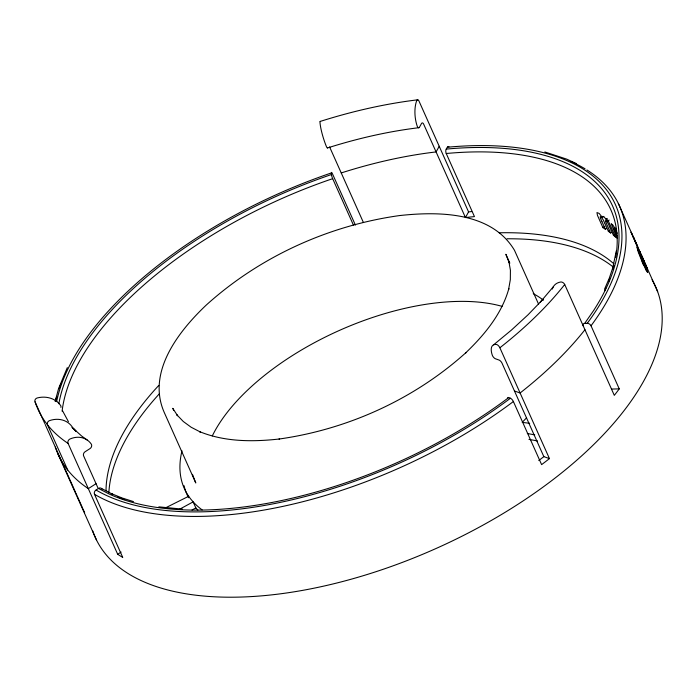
<?xml version="1.0" encoding="UTF-8"?>
<svg xmlns="http://www.w3.org/2000/svg" width="697" height="697" viewBox="0 0 697 697"><rect width="100%" height="100%" fill="white"/><g stroke="black" fill="none" stroke-linecap="round" stroke-linejoin="round"><path stroke-width="1.05" d="M612.654 268.397L616.296 250.885M55.168 401.376L58.574 388.551L67.313 367.598M612.916 267.395L609.283 278.164L604.56 289.133M439.215 146.292L436.087 151.929A297.453 144.662 -24.1 0 0 341.242 172.943M465.448 217.551L468.567 211.914L418.984 101.065A3.163 1.499 83.4 0 0 416.658 100.777A22.147 10.516 83.4 0 0 417.163 126.044A3.163 1.499 83.4 0 0 419.507 127.133L421.502 123.526A3.163 1.499 83.4 0 1 423.671 124.171L465.448 217.551A297.453 144.662 -24.1 0 1 474.457 216.61L446.237 153.506A3.163 1.586 84.6 0 1 446.246 149.097L447.378 147.198A3.163 1.586 84.6 0 1 448.999 146.884M583.241 325.961A3.163 2.091 36.6 0 1 584.705 323.373L593.556 310.635A300.634 146.204 -24.1 0 0 446.237 149.106M553.218 286.894L540.245 302.202L542.989 299.301L528.056 314.774L511.52 330.003L493.572 344.849M101.971 489.059A3.163 2.614 -59.6 0 0 98.434 488.44L95.907 490.122A3.163 2.614 -59.6 0 0 94.513 494.321L122.742 557.426A306.941 149.28 -24.1 0 1 117.68 554.263L68.097 443.423A306.941 149.28 -24.1 0 1 35.059 401.838A3.163 2.762 -18.2 0 1 37.35 397.926A22.147 19.333 -18.2 0 1 60.552 405.41A3.163 2.762 -18.2 0 1 60.918 407.44M603.768 216.436L602.295 217.351L599.132 213.404L596.954 212.559L597.46 215.347L602.914 227.631L604.83 226.377M96.047 483.692L88.319 488.641A306.941 149.28 -24.1 0 1 55.29 447.056M602.914 227.631L605.362 229.217L606.329 228.599M117.68 554.263L121.112 552.068M604.918 223.624L608.359 231.299L609.823 230.393M608.359 231.299L610.624 232.998L611.609 232.397M608.263 220.644L607.261 221.237L606.259 218.997L607.261 218.405M609.875 227.318L613.421 235.246L614.423 234.654M606.259 218.997L608.176 220.661L609.187 220.078M613.421 235.246L615.512 237.05L616.523 236.466M179.756 509.15L193.139 501.866A205.685 100.028 -24.1 0 0 202.13 509.882M192.023 510.004L195.848 507.921A205.685 100.028 -24.1 0 0 197.887 510.047M617.185 238.348L611.234 223.746L612.82 224.983L615.529 229.2L616.566 228.633M165.503 507.869L188.695 496.264M641.432 258.082L642.521 257.611L644.594 262.246M642.817 261.183L643.906 260.713M644.394 263.457L644.943 263.231L645.936 265.313M642.887 260.329L643.436 260.103L642.521 257.611M644.281 264.895L645.37 264.433L644.943 263.231M646.441 269.661L647.53 269.199L645.762 265.104M645.805 268.354L646.903 267.901L647.53 269.199M320.237 121.409C352.02 111.363 384.648 103.801 417.756 99.81M327.477 147.956C357.291 138.529 387.898 131.437 418.958 127.69M584.705 323.373L587.301 323.321A3.163 2.091 36.6 0 1 591.021 325.787L619.25 388.882A306.941 149.28 -24.1 0 1 614.301 395.347L564.718 284.507A3.163 2.021 38.3 0 0 560.641 282.006A22.147 14.175 38.3 0 0 552.338 289.028M611.461 389.057L619.25 388.882M158.838 506.858L182.431 509.106M529.668 423.279L522.184 422.391A205.685 100.028 -24.1 0 0 526.575 417.773M527.307 433.499L534.773 434.893M528.953 439.354L537.483 440.948M544.845 151.963L566.652 159.116L576.393 163.577M133.467 501.596L121.975 497.937L111.346 493.598L112.261 494.068L101.492 488.475M514.473 391L520.101 392.986A306.941 149.28 -24.1 0 0 584.949 329.725M549.454 458.609L499.871 347.768A3.163 1.263 51.9 0 0 496.578 344.51A22.147 8.817 51.9 0 0 492.291 355.191A3.163 1.263 51.9 0 0 495.462 358.781L499.052 360.053A3.163 1.263 51.9 0 1 502.058 363.242L543.834 456.622L549.454 458.609A306.941 149.28 -24.1 0 1 541.613 464.629L513.384 401.533A3.163 1.176 53.1 0 0 510.465 398.283L508.671 397.56A3.163 1.176 53.1 0 0 507.686 398.283M98.434 488.44L109.307 494.095A300.634 146.204 -24.1 0 0 508.697 397.578M87.291 440.077L81.706 436.078L72.087 427.409L76.269 431.539L73.229 428.132M631.046 232.136L632.719 235.499M616.462 229.025L615.468 228.093L615.529 229.2M637.18 247.226L639.977 252.959M607.261 221.237C606.46 219.912 602.652 214.005 602.295 217.351M638.905 251.722L639.741 254.64A6.726 0.575 68.6 0 0 640.003 255.276L640.952 257.507M68.437 421.694L62.652 410.96M636.98 245.161L657.654 291.695M641.832 256.026L637.45 246.982M641.902 256.156L642.329 257.027M634.165 239.01L636.073 243L635.072 240.962M633.922 238.217L633.103 236.518L633.651 237.869M633.974 238.958L635.969 243.689M633.765 238.522L631.125 232.528M617.22 233.251L613.926 227.971L614.301 229.418A17.242 2.71 60.8 0 0 614.737 230.428L617.211 235.969M637.215 246.477L636.762 245.492M634.183 238.801L618.3 203.376M639.959 251.669C639.262 250.084 641.196 254.466 640.273 252.384M640.883 255.904L642.922 260.469M634.801 240.151L635.385 241.45M636.004 242.887L637.711 246.686M643.645 265.087L643.026 263.701M601.92 221.524L600.797 219.006A17.242 4.382 57.5 0 1 600.37 217.978C599.089 214.092 603.837 219.973 603.916 221.446A26.425 6.238 58.1 0 1 604.691 223.145M643.436 260.103L645.37 264.433M645.814 268.049L647.626 272.1M608.176 220.661L615.512 237.05M610.624 232.998L606.32 223.371A36.471 8.042 58.7 0 1 605.902 222.413C603.802 217.464 608.821 223.659 608.969 225.34A27.105 5.48 59.3 0 1 609.648 226.839M602.016 221.742L605.362 229.217M538.633 304.284L514.491 250.301C491.559 211.862 439.293 211.269 399.912 215.53L399.346 215.591C328.374 225.567 260.007 256.653 206.687 304.676L206.225 305.094C178.493 331.371 146.614 372.172 164.178 412.302L195.787 482.969L192.433 474.378L192.642 475.441M509.838 263.152L505.874 254.283L509.063 262.455L508.854 261.392L510.413 270.236L510.326 279.654L508.575 289.56L508.845 288.593C501.796 314.059 484.337 335.03 465.579 352.97L466.04 352.551C414.279 399.172 347.916 429.352 279.018 439.04L279.593 438.971C252.872 441.976 224.809 441.976 199.56 431.617L200.448 432.053L191.161 427.244L183.302 421.502L176.942 414.889L177.587 415.743L172.786 408.32L173.666 410.289M329.594 146.919L363.259 222.16M355.392 225.061L332.46 173.797A3.163 0.523 71.3 0 0 331.397 172.891L331.467 174.52A3.163 0.523 71.3 0 0 332.669 178.667L353.396 225M195.848 507.921L193.139 501.866L190.804 499.122A205.685 100.028 -24.1 0 1 181.987 450.828M97.885 487.795L83.631 455.934A3.163 2.64 -56.4 0 1 85.078 451.761L90.018 448.598A3.163 2.64 -56.4 0 0 91.237 444.033A22.147 18.497 -56.4 0 0 69.988 439.005A3.163 2.64 -56.4 0 0 68.097 443.423M67.696 469.996L47.466 424.778A3.163 2.744 -38.5 0 1 49.609 420.587A22.147 19.202 -38.5 0 1 72.079 426.712A3.163 2.744 -38.5 0 1 72.523 428.315M35.059 401.838L37.168 406.551M37.586 407.492L41.384 415.97M41.803 416.911L44.756 423.506M45.174 424.447L62.26 462.642M62.625 463.461L64.464 467.565M64.83 468.384L69.961 479.867M70.336 480.686L75.468 492.169M75.834 492.997L76.94 495.454M77.306 496.273L79.136 500.376M79.502 501.195L82.438 507.756M82.804 508.575L84.642 512.678M57.59 453.155L96.378 539.757M633.826 237.947L635.943 242.704M636.544 245.013L636.056 243.889M641.754 259.336L644.289 264.982A8.93 0.758 68.6 0 0 645.91 268.319M642.416 258.421L644.281 262.725M643.984 262.891L647.182 270.297L644.498 263.248M641.902 261.14L638.522 252.68M645.884 265.391L646.903 267.901M637.755 250.38L636.945 247.104A7.258 0.47 69.1 0 1 637.145 247.139M106.022 490.732A284.794 138.503 -24.1 0 1 158.785 385.424M499.218 232.798A284.794 138.503 -24.1 0 1 613.883 263.815M543.834 456.622A297.453 144.662 -24.1 0 1 538.781 460.525M643.462 261.48A20.64 1.385 68 0 1 643.889 262.447M643.279 261.845A36.645 2.213 67.9 0 1 643.889 263.239M638.879 251.652A15.247 1.019 68 0 1 640.926 256.095M647.818 272.553A8.791 0.784 67.2 0 1 645.927 269.704M646.014 269.966A28.211 2.779 69 0 1 643.584 264.721M643.096 264.119A37.891 4.06 69.3 0 1 641.954 261.514M638.469 252.602A7.188 0.558 69.1 0 1 637.677 250.24M639.672 252.053A37.821 1.882 67.5 0 1 640.482 253.83M641.336 256.487A39.79 1.786 67.3 0 1 642.861 259.937M641.71 259.145A35.085 2.954 68.6 0 1 640.918 257.324M636.474 243.898A9.68 0.497 67.9 0 1 636.901 244.569M652.061 279.75A306.941 149.28 -24.1 0 1 437.124 548.016A306.941 149.28 -24.1 0 1 92.692 530.8M468.567 211.914A306.941 149.28 -24.1 0 1 471.686 211.557M586.944 169.981A306.941 149.28 -24.1 0 1 591.021 325.787M513.384 401.533A306.941 149.28 -24.1 0 1 94.513 494.33M55.429 401.455A306.941 149.28 -24.1 0 1 56.727 396.41M59.132 388.734A306.941 149.28 -24.1 0 1 60.892 383.925M570.852 161.53A306.941 149.28 -24.1 0 1 585.088 168.84M564.718 284.507A306.941 149.28 -24.1 0 1 499.871 347.768M320.463 121.618A3.163 0.619 72.3 0 0 319.958 122.193A22.147 4.321 72.3 0 0 326.248 146.178A3.163 0.619 72.3 0 0 327.599 147.494M533.257 293.646A205.685 100.028 -24.1 0 1 543.442 300.18M188.591 497.719A205.685 100.028 -24.1 0 1 184.043 485.687M108.854 492.701A284.794 138.503 -24.1 0 1 159.413 393.735M507.05 238.783A284.794 138.503 -24.1 0 1 613.482 267.239M212.306 435.904A183.538 89.26 -24.1 0 1 502.101 306.366M446.237 153.506A297.453 144.662 -24.1 0 1 615.643 257.602M613.918 265.513A297.453 144.662 -24.1 0 1 612.846 269.443M609.875 278.399A297.453 144.662 -24.1 0 1 608.725 281.422M605.806 288.314A297.453 144.662 -24.1 0 1 604.482 291.163M124.702 499.644A297.453 144.662 -24.1 0 1 117.645 496.952M62.103 411.169A297.453 144.662 -24.1 0 1 332.669 178.667M447.361 147.233A303.657 147.677 -24.1 0 1 587.24 323.321M510.492 398.196A303.657 147.677 -24.1 0 1 96.09 490.035M56.649 401.55A303.657 147.677 -24.1 0 1 331.511 172.9M58.853 403.737A300.634 146.204 -24.1 0 1 331.519 174.511"/></g></svg>
